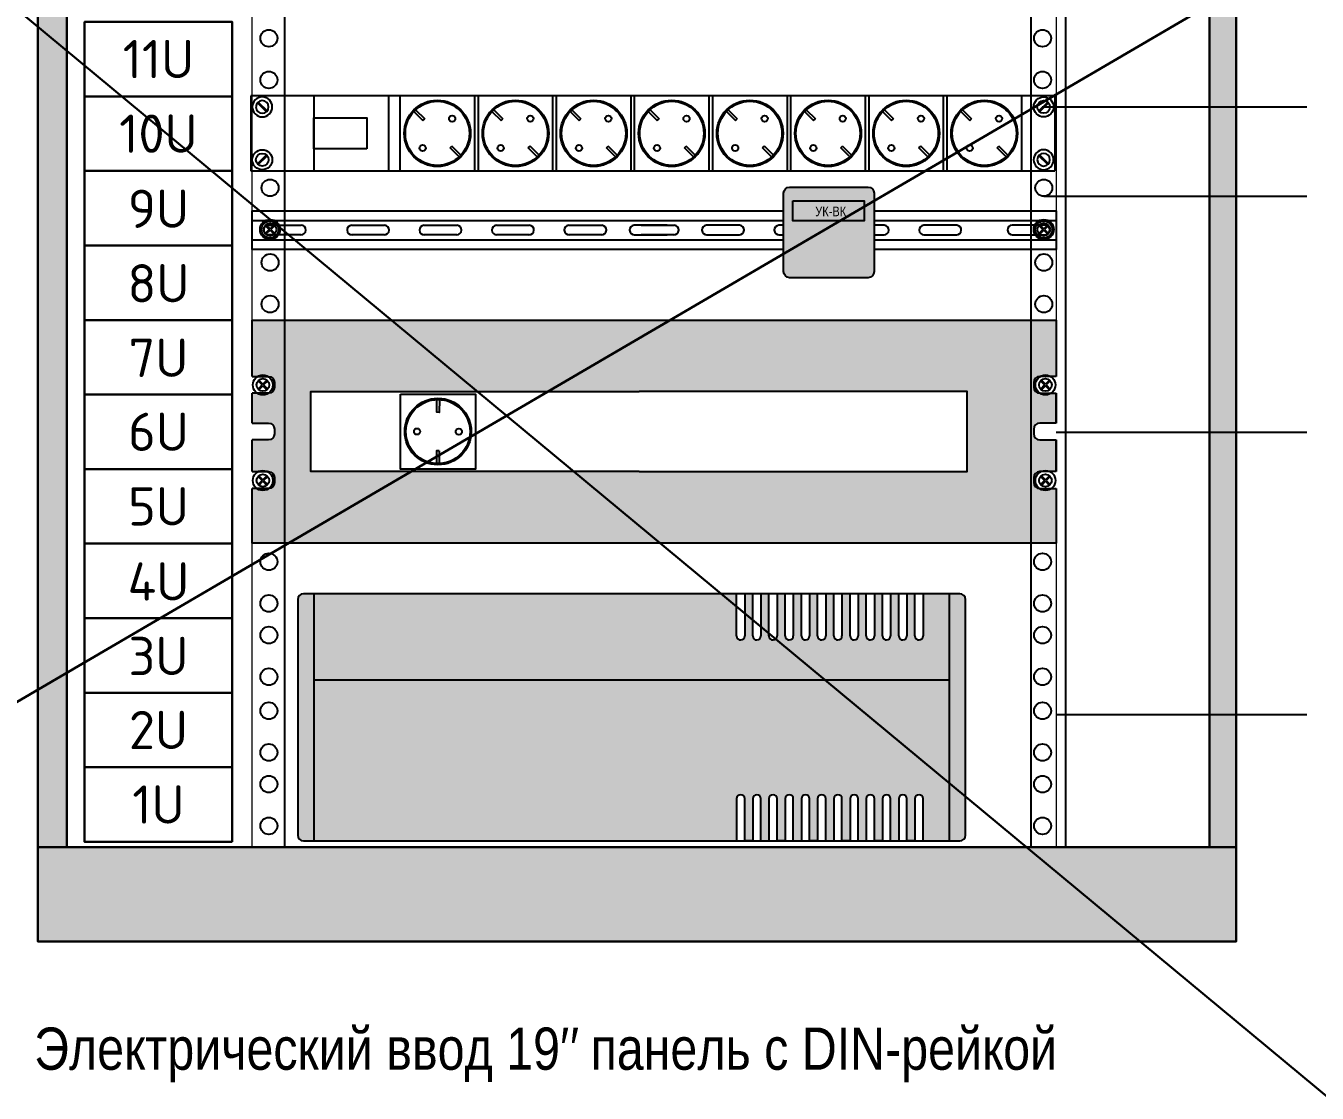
# Model space of a CAD drawing. Header units: millimetres. Extents: x -695119 to 412940, y -249585 to 622758.
# Drawn here: x -477606 to -466903, y 104259 to 113106 of the extents above; entities that cross this region are included whole.
import ezdxf

# ---------------------------------------------------------------- set-up
doc = ezdxf.new("R2010")
doc.units = ezdxf.units.MM
doc.layers.add('(АР) Текст', color=7, linetype='Continuous', lineweight=25)
doc.layers.add('_Схема', color=5, linetype='Continuous', lineweight=30)
doc.styles.add('Arial Narrow МОЙ', font='ARIALN.TTF', dxfattribs={"height": 2.5})
doc.styles.add('ICOCPEUR', font='isocpeur.ttf', dxfattribs={"height": 250})

# ---------------------------------------------------------------- blocks, each defined once
blk = doc.blocks.new('2p_Gesock')
at = {"ltscale": 0.1}
for p, q in [((-0.077, 1.923), (-0.077, 1.156)), ((0.077, 1.923), (0.077, 1.156)), ((0.077, 1.156), (-0.077, 1.156)), ((-0.077, -1.923), (-0.077, -1.156)), ((0.077, -1.156), (-0.077, -1.156)), ((0.077, -1.923), (0.077, -1.156))]:
    blk.add_line(p, q, dxfattribs=at)
for centre, radius in [((0, 0), 1.993), ((0, 0), 1.925), ((-1.253, 0), 0.187), ((1.253, 0), 0.187)]:
    blk.add_circle(centre, radius, dxfattribs=at)
blk = doc.blocks.new('SCREW')
for p, q in [((0.244, 0.29), (-0.29, -0.244)), ((0.29, 0.244), (-0.244, -0.29))]:
    blk.add_line(p, q)
for radius in [0.6, 0.379]:
    blk.add_circle((0, 0), radius)
blk = doc.blocks.new('BLANC1U')
for p, q in [((24.15, 0), (-24.15, 0)), ((-24.15, -4.5), (-24.15, 0)), ((24.15, -4.5), (24.15, 0)), ((-24.15, -4.5), (24.15, -4.5))]:
    blk.add_line(p, q)
at = {"xscale": -1}
blk.add_blockref('SCREW', (-23.468, -0.663), dxfattribs=at)
blk.add_blockref('SCREW', (23.468, -0.663))
at = {"rotation": 180}
blk.add_blockref('SCREW', (-23.468, -3.837), dxfattribs=at)
at = {"xscale": -1, "rotation": 180}
blk.add_blockref('SCREW', (23.468, -3.837), dxfattribs=at)
blk = doc.blocks.new('TLK-RS08MF1-BK')
for points in [[(721.5, 391.7), (329.8, 391.7), (329.8, 0), (721.5, 0)], [(1170.9, 391.7), (779.2, 391.7), (779.2, 0), (1170.9, 0)], [(1579.4, 391.7), (1187.7, 391.7), (1187.7, 0), (1579.4, 0)], [(1987.9, 391.7), (1596.2, 391.7), (1596.2, 0), (1987.9, 0)], [(2396.4, 391.7), (2004.7, 391.7), (2004.7, 0), (2396.4, 0)], [(2805, 391.7), (2413.3, 391.7), (2413.3, 0), (2805, 0)], [(3213.5, 391.7), (2821.8, 391.7), (2821.8, 0), (3213.5, 0)], [(3622, 391.7), (3230.3, 391.7), (3230.3, 0), (3622, 0)], [(4030.6, 391.7), (3638.9, 391.7), (3638.9, 0), (4030.6, 0)], [(605.9, 114.9), (329.8, 114.9), (329.8, 276.8), (605.9, 276.8)]]:
    blk.add_lwpolyline(points, close=True)
at = {"xscale": 87.0444934736006, "yscale": 87.0444934736006, "zscale": 87.0444934736006}
for name, p, rotation in [('2p_Gesock', (975, 195.9), 225), ('2p_Gesock', (1383.5, 195.9), 225), ('2p_Gesock', (1792.1, 195.9), 225), ('2p_Gesock', (2200.6, 195.9), 225), ('2p_Gesock', (2609.1, 195.9), 225), ('2p_Gesock', (3017.6, 195.9), 225), ('2p_Gesock', (3426.2, 195.9), 225), ('2p_Gesock', (3834.7, 195.9), 225), ('BLANC1U', (2102.1, 0), 180)]:
    blk.add_blockref(name, p, dxfattribs=dict(at, rotation=rotation))

msp = doc.modelspace()

# ---------------------------------------------------------------- hatches: boundary and pattern name
at = {"lineweight": 0, "true_color": 0xc7c8ca}
h = msp.add_hatch(color=9, dxfattribs=at)
h.dxf.hatch_style = 1
h.paths.add_polyline_path([(-477264.755, 116378.301), (-477505.133, 116378.301), (-477505.133, 106298.152), (-477264.755, 106298.152)])
h.paths.add_polyline_path([(-475211.213, 116685.661), (-477505.133, 116685.661), (-477505.133, 116378.301), (-477264.755, 116378.301), (-475211.213, 116378.301)])
h.paths.add_polyline_path([(-474471.716, 116685.661), (-475211.213, 116685.661), (-475211.213, 116378.301), (-474471.637, 116378.301)])
h.paths.add_polyline_path([(-474213.108, 116685.661), (-474471.716, 116685.661), (-474471.637, 116378.301), (-474213.108, 116378.301)])
h.paths.add_polyline_path([(-473976.331, 116685.661), (-474213.108, 116685.661), (-474213.108, 116378.301), (-473976.331, 116378.301)])
h.paths.add_polyline_path([(-467575.69, 116685.661), (-473976.331, 116685.661), (-473976.331, 116378.301), (-467575.69, 116378.301)])
h.paths.add_polyline_path([(-467575.69, 116369.537), (-467795.784, 116369.537), (-467795.784, 115865.61), (-467575.69, 115865.61)])
h.paths.add_polyline_path([(-467575.69, 115865.61), (-467795.784, 115865.61), (-467795.784, 115253.256), (-467575.69, 115253.256)])
h.paths.add_polyline_path([(-467575.69, 115253.256), (-467795.784, 115253.256), (-467795.784, 114629.941), (-467575.69, 114629.941)])
h.paths.add_polyline_path([(-467575.69, 114629.941), (-467795.784, 114629.941), (-467795.784, 114017.559), (-467575.69, 114017.559)])
h.paths.add_polyline_path([(-467575.69, 114017.559), (-467795.784, 114017.559), (-467795.784, 113391.164), (-467575.69, 113391.164)])
h.paths.add_polyline_path([(-467575.69, 113391.164), (-467795.784, 113391.164), (-467795.784, 112214.397), (-467575.69, 112214.397)])
h.paths.add_polyline_path([(-467575.69, 112214.397), (-467795.784, 112214.397), (-467795.784, 109738.489), (-467575.69, 109738.489)])
h.paths.add_polyline_path([(-467575.69, 109738.489), (-467795.784, 109738.489), (-467795.784, 107398.778), (-467575.69, 107398.778)])
h.paths.add_polyline_path([(-467575.69, 107398.778), (-467795.784, 107398.778), (-467795.784, 106298.152), (-467575.69, 106298.152)])
h.paths.add_polyline_path([(-468445.133, 106298.152), (-477505.133, 106298.152), (-477505.133, 105515.975), (-468445.133, 105515.975)])
h.paths.add_polyline_path([(-467575.69, 106298.152), (-468445.133, 106298.152), (-468445.133, 105515.975), (-467575.69, 105515.975)])
at = {"lineweight": 0, "true_color": 0xffffff}
h = msp.add_hatch(color=7, dxfattribs=at)
h.dxf.hatch_style = 1
h.paths.add_polyline_path([(-471325.337, 111718.176), (-471325.337, 111068.176, 0.414213562), (-471275.337, 111018.176), (-470625.337, 111018.176, 0.414213562), (-470575.337, 111068.176), (-470575.337, 111718.176, 0.414213562), (-470625.337, 111768.176), (-471275.337, 111768.176, 0.414213562)])
h.paths.add_polyline_path([(-471083.505, 111483.921), (-470787.079, 111483.921), (-470787.079, 111650.47), (-471083.505, 111650.47)], flags=24)
at = {"lineweight": 0, "true_color": 0xc7c8ca}
h = msp.add_hatch(color=9, dxfattribs=at)
h.dxf.hatch_style = 1
h.paths.add_polyline_path([(-471275.337, 111768.176, 0.414213562), (-471325.337, 111718.176), (-471325.337, 111068.176, 0.414213562), (-471275.337, 111018.176), (-470625.337, 111018.176, 0.414213562), (-470575.337, 111068.176), (-470575.337, 111718.176, 0.414213562), (-470625.337, 111768.176)])
h.paths.add_polyline_path([(-470658.868, 111656.349), (-470658.868, 111490.556), (-471248.476, 111490.556), (-471248.476, 111656.349)], flags=16)
h.paths.add_polyline_path([(-471083.505, 111483.921), (-470787.079, 111483.921), (-470787.079, 111650.47), (-471083.505, 111650.47)], flags=24)
h = msp.add_hatch(color=9, dxfattribs=at)
h.paths.add_polyline_path([(-475730.508, 110200.167), (-475683.683, 110200.167, -0.275552015), (-475598.88, 110200.167), (-475595.133, 110200.167, -0.414213562), (-475545.133, 110150.167), (-475545.133, 110110.167, -0.414213562), (-475595.133, 110060.167), (-475595.4, 110060.167, -0.302476997), (-475687.162, 110060.167), (-475730.508, 110060.167), (-475730.508, 109812.964), (-475595.133, 109812.964, -0.414213562), (-475545.133, 109762.964), (-475545.133, 109722.964, -0.414213562), (-475595.133, 109672.964), (-475730.508, 109672.964), (-475730.508, 109410.646), (-475679.025, 109410.646, -0.241245352), (-475603.537, 109410.646), (-475595.133, 109410.646, -0.414213562), (-475545.133, 109360.646), (-475545.133, 109320.646, -0.393516616), (-475591.577, 109270.773, -0.332920753), (-475690.816, 109270.646), (-475730.508, 109270.646), (-475730.508, 108818.152), (-475462.049, 108818.152), (-475462.049, 110667.164), (-475730.508, 110667.164)])
h.paths.add_polyline_path([(-469066.307, 110060.167), (-469109.653, 110060.167, -0.302476997), (-469201.414, 110060.167), (-469201.681, 110060.167, -0.414213562), (-469251.681, 110110.167), (-469251.681, 110150.167, -0.414213562), (-469201.681, 110200.167), (-469197.935, 110200.167, -0.275552015), (-469113.132, 110200.167), (-469066.307, 110200.167), (-469066.307, 110667.164), (-469275.133, 110667.164), (-469275.133, 108818.152), (-469066.307, 108818.152), (-469066.307, 109270.646), (-469105.999, 109270.646, -0.332920753), (-469205.237, 109270.773, -0.393516616), (-469251.681, 109320.646), (-469251.681, 109360.646, -0.414213562), (-469201.681, 109410.646), (-469193.278, 109410.646, -0.241245352), (-469117.789, 109410.646), (-469066.307, 109410.646), (-469066.307, 109672.964), (-469201.681, 109672.964, -0.414213562), (-469251.681, 109722.964), (-469251.681, 109762.964, -0.414213562), (-469201.681, 109812.964), (-469066.307, 109812.964)])
h = msp.add_hatch(color=9, dxfattribs=at)
h.paths.add_polyline_path([(-475218.113, 108398.473), (-475218.113, 107683.721), (-469952.153, 107683.721), (-469952.153, 108398.473), (-470169.784, 108398.473), (-470169.784, 108049.518, -1.000957959), (-470236.983, 108048.521), (-470236.983, 108398.473), (-470304.183, 108398.473), (-470304.183, 108049.454, -0.99999994), (-470371.383, 108048.521), (-470371.383, 108398.473), (-470438.584, 108398.473), (-470438.584, 108049.518, -1.000957959), (-470505.783, 108048.521), (-470505.783, 108398.473), (-470572.983, 108398.473), (-470572.983, 108049.454, -0.999999938), (-470640.183, 108048.521), (-470640.183, 108398.473), (-470707.384, 108398.473), (-470707.384, 108049.518, -1.000957959), (-470774.583, 108048.521), (-470774.583, 108398.473), (-470841.783, 108398.473), (-470841.783, 108049.454, -0.99999994), (-470908.983, 108048.521), (-470908.983, 108398.473), (-470976.184, 108398.473), (-470976.184, 108049.518, -1.000957959), (-471043.383, 108048.521), (-471043.383, 108398.473), (-471110.583, 108398.473), (-471110.583, 108049.454, -0.99999994), (-471177.783, 108048.521), (-471177.783, 108398.473), (-471244.984, 108398.473), (-471244.984, 108049.518, -1.000957959), (-471312.183, 108048.521), (-471312.183, 108398.473), (-471379.383, 108398.473), (-471379.383, 108049.454, -0.999999938), (-471446.583, 108048.521), (-471446.583, 108398.473), (-471513.784, 108398.473), (-471513.784, 108049.518, -1.000957959), (-471580.983, 108048.521), (-471580.983, 108398.473), (-471648.183, 108398.473), (-471648.183, 108049.454, -0.99999994), (-471715.383, 108048.521), (-471715.383, 108398.473)])
h.paths.add_polyline_path([(-475218.113, 107683.721), (-475218.113, 106349.321), (-471715.383, 106349.321), (-471715.383, 106698.341, -1), (-471648.183, 106699.273), (-471648.183, 106349.321), (-471580.983, 106349.321), (-471580.983, 106698.341, -0.999042958), (-471513.784, 106699.338), (-471513.784, 106349.321), (-471446.583, 106349.321), (-471446.583, 106698.341, -1), (-471379.383, 106699.273), (-471379.383, 106349.321), (-471312.183, 106349.321), (-471312.183, 106698.341, -0.999042958), (-471244.984, 106699.338), (-471244.984, 106349.321), (-471177.783, 106349.321), (-471177.783, 106698.341, -1), (-471110.583, 106699.273), (-471110.583, 106349.321), (-471043.383, 106349.321), (-471043.383, 106698.341, -0.999042958), (-470976.184, 106699.338), (-470976.184, 106349.321), (-470908.983, 106349.321), (-470908.983, 106698.341, -1), (-470841.783, 106699.273), (-470841.783, 106349.321), (-470774.583, 106349.321), (-470774.583, 106698.341, -0.999042958), (-470707.384, 106699.338), (-470707.384, 106349.321), (-470640.183, 106349.321), (-470640.183, 106698.341, -1.000000014), (-470572.983, 106699.273), (-470572.983, 106349.321), (-470505.783, 106349.321), (-470505.783, 106698.341, -0.999042958), (-470438.584, 106699.338), (-470438.584, 106349.321), (-470371.383, 106349.321), (-470371.383, 106698.341, -1), (-470304.183, 106699.273), (-470304.183, 106349.321), (-470236.983, 106349.321), (-470236.983, 106698.341, -0.999042958), (-470169.784, 106699.338), (-470169.784, 106349.321), (-469952.153, 106349.321), (-469952.153, 107683.721)])
h.paths.add_polyline_path([(-475352.513, 106397.321, 0.414213562), (-475304.513, 106349.321), (-475218.113, 106349.321), (-475218.113, 108398.473), (-475304.513, 108398.473, 0.414213562), (-475352.513, 108350.473)])
h.paths.add_polyline_path([(-469952.153, 106349.321), (-469865.753, 106349.321, 0.414213562), (-469817.753, 106397.321), (-469817.753, 108350.473, 0.414213562), (-469865.753, 108398.473), (-469952.153, 108398.473)])
h.paths.add_polyline_path([(-472523.75, 109411.078), (-474189.937, 109411.078), (-474189.937, 108818.152), (-469275.133, 108818.152), (-469275.133, 110667.164), (-475462.049, 110667.164), (-475462.049, 108818.152), (-474189.937, 108818.152), (-474189.937, 109411.078), (-475243.41, 109411.078), (-475243.41, 110075.109), (-472523.75, 110075.109), (-469804.09, 110075.109), (-469804.09, 109411.078)])
h = msp.add_hatch(color=9, dxfattribs=at)
h.dxf.hatch_style = 1
h.paths.add_polyline_path([(-486144.654, 101494.645), (-485920.032, 101494.645), (-485920.032, 106322.772), (-479555.54, 106322.772), (-479555.54, 100860.125), (-479335.354, 100860.125), (-479335.354, 106638.895), (-486144.654, 106638.895)])
h.paths.add_polyline_path([(-485920.032, 101494.645), (-486144.654, 101494.645), (-486144.654, 101201.008), (-485920.032, 101201.008)], flags=17)
h.paths.add_polyline_path([(-485920.032, 101201.008), (-486144.654, 101201.008), (-486144.654, 100860.125), (-485920.032, 100860.125)], flags=17)
h.paths.add_polyline_path([(-479335.354, 100544.764), (-479335.354, 100860.125), (-486144.654, 100860.125), (-486144.654, 100544.764)])
h.paths.add_polyline_path([(-469579.721, 106658.737), (-467351.038, 106658.737), (-467351.038, 107179.201), (-469579.721, 107179.201)], flags=9)
h.paths.add_polyline_path([(-486222.849, 106648.396), (-484185.161, 106648.396), (-484185.161, 107168.86), (-486222.849, 107168.86)], flags=9)
h.paths.add_polyline_path([(-468810.949, 90568.459), (-467368.76, 90568.459), (-467368.76, 91088.922), (-468810.949, 91088.922)], flags=9)
h.paths.add_polyline_path([(-468810.949, 90951.634), (-467368.76, 90951.634), (-467368.76, 91472.098), (-468810.949, 91472.098)], flags=9)
h.paths.add_polyline_path([(-476701.534, 98088.736), (-476035.821, 98088.736), (-476035.821, 98849.55), (-476701.534, 98849.55)], flags=9)
h.paths.add_polyline_path([(-476685.683, 97470.888), (-476051.672, 97470.888), (-476051.672, 98231.702), (-476685.683, 98231.702)], flags=9)
h.paths.add_polyline_path([(-476685.683, 96857.675), (-476051.672, 96857.675), (-476051.672, 97618.489), (-476685.683, 97618.489)], flags=9)
h.paths.add_polyline_path([(-476653.983, 96239.827), (-476083.372, 96239.827), (-476083.372, 97000.641), (-476653.983, 97000.641)], flags=9)
h.paths.add_polyline_path([(-476764.935, 105507.554), (-475972.42, 105507.554), (-475972.42, 106268.368), (-476764.935, 106268.368)], flags=9)
h.paths.add_polyline_path([(-476764.935, 104889.705), (-475972.42, 104889.705), (-475972.42, 105650.519), (-476764.935, 105650.519)], flags=9)
h.paths.add_polyline_path([(-476780.785, 104271.857), (-475956.57, 104271.857), (-475956.57, 105032.671), (-476780.785, 105032.671)], flags=9)
h.paths.add_polyline_path([(-476764.935, 103654.008), (-475972.42, 103654.008), (-475972.42, 104414.823), (-476764.935, 104414.823)], flags=9)
h.paths.add_polyline_path([(-476764.935, 103036.16), (-475972.42, 103036.16), (-475972.42, 103796.974), (-476764.935, 103796.974)], flags=9)
h.paths.add_polyline_path([(-476733.234, 102418.312), (-476004.121, 102418.312), (-476004.121, 103179.126), (-476733.234, 103179.126)], flags=9)
h.paths.add_polyline_path([(-476764.935, 101800.463), (-475972.42, 101800.463), (-475972.42, 102561.277), (-476764.935, 102561.277)], flags=9)
h.paths.add_polyline_path([(-476685.683, 101177.979), (-476051.672, 101177.979), (-476051.672, 101938.793), (-476685.683, 101938.793)], flags=9)
h.paths.add_polyline_path([(-476685.683, 100560.13), (-476051.672, 100560.13), (-476051.672, 101320.944), (-476685.683, 101320.944)], flags=9)
h.paths.add_polyline_path([(-476685.683, 99942.282), (-476051.672, 99942.282), (-476051.672, 100703.096), (-476685.683, 100703.096)], flags=9)
h.paths.add_polyline_path([(-476685.683, 99329.069), (-476051.672, 99329.069), (-476051.672, 100089.883), (-476685.683, 100089.883)], flags=9)
h.paths.add_polyline_path([(-476685.683, 98711.221), (-476051.672, 98711.221), (-476051.672, 99472.035), (-476685.683, 99472.035)], flags=9)
h.paths.add_polyline_path([(-477015.677, 92276.201), (-474195.759, 92276.201), (-474195.759, 93213.332), (-477015.677, 93213.332)], flags=9)
h.paths.add_polyline_path([(-471526.647, 92357.137), (-468660.686, 92357.137), (-468660.686, 92877.601), (-471526.647, 92877.601)], flags=9)
h.paths.add_polyline_path([(-471644.044, 93607.036), (-470383.642, 93607.036), (-470383.642, 94127.5), (-471644.044, 94127.5)], flags=9)
h.paths.add_polyline_path([(-472761.447, 91993.67), (-471099.441, 91993.67), (-471099.441, 92932.335), (-472761.447, 92932.335)], flags=9)
h.paths.add_polyline_path([(-476558.344, 90711.974), (-473820.793, 90711.974), (-473820.793, 91649.105), (-476558.344, 91649.105)], flags=9)
h.paths.add_polyline_path([(-474809.002, 91840.818), (-473690.252, 91840.818), (-473690.252, 92272.068), (-474809.002, 92272.068)], flags=9)
h.paths.add_polyline_path([(-477032.746, 91840.818), (-475963.996, 91840.818), (-475963.996, 92272.068), (-477032.746, 92272.068)], flags=9)
h.paths.add_polyline_path([(-470620.257, 90983.33), (-469826.43, 90983.33), (-469826.43, 91503.794), (-470620.257, 91503.794)], flags=9)
h.paths.add_polyline_path([(-477321.97, 94115.005), (-473307.305, 94115.005), (-473307.305, 94635.469), (-477321.97, 94635.469)], flags=9)

# ---------------------------------------------------------------- linework, layer by layer
at = {"layer": '(АР) Текст', "color": 7, "lineweight": 15}
for p, q in [((-477505.133, 116685.661), (-477505.133, 106298.152)), ((-467575.69, 106298.152), (-467575.69, 116685.661)), ((-477264.755, 116369.537), (-477264.755, 106298.152)), ((-475730.508, 110200.167), (-475730.508, 116369.537)), ((-469066.307, 116369.537), (-469066.307, 110200.167)), ((-467795.784, 106298.152), (-467795.784, 116369.537)), ((-475730.508, 106298.152), (-475730.508, 109270.646)), ((-469066.307, 109270.646), (-469066.307, 106298.152))]:
    msp.add_line(p, q, dxfattribs=at)
at = {"layer": '(АР) Текст', "color": 7}
for p, q in [((-469182.749, 112433.421), (-466988.071, 112433.421)), ((-469169.608, 111692.481), (-466988.071, 111692.481)), ((-475730.508, 109812.964), (-475730.508, 110060.167)), ((-469066.307, 110060.167), (-469066.307, 109812.964)), ((-469066.307, 109812.964), (-469066.307, 110060.167)), ((-469066.307, 109738.489), (-466988.071, 109738.489)), ((-475730.508, 109410.646), (-475730.508, 109672.964)), ((-469066.307, 109672.964), (-469066.307, 109410.646)), ((-469066.307, 109410.646), (-469066.307, 109672.964)), ((-469066.307, 107398.778), (-466988.071, 107398.778))]:
    msp.add_line(p, q, dxfattribs=at)
for points in [[(-469275.133, 116369.537), (-469275.133, 106298.152)], [(-468986.497, 106298.152), (-468986.497, 116369.537)], [(-475462.049, 116231.239), (-475462.049, 106298.152)], [(-471325.337, 111250.773), (-475730.508, 111250.773), (-475730.508, 111573.452), (-471325.337, 111573.452)], [(-470575.337, 111573.452), (-469066.307, 111573.452), (-469066.307, 111250.773), (-470575.337, 111250.773)], [(-475730.508, 111491.529), (-471325.337, 111491.529)], [(-475588.194, 111417.451), (-475621.843, 111451.1)], [(-475588.194, 111417.451), (-475621.843, 111383.803)], [(-475615.49, 111457.452), (-475581.842, 111423.804)], [(-475596.326, 111454.255), (-475322.594, 111454.255)], [(-475548.194, 111457.452), (-475581.842, 111423.804)], [(-475541.841, 111451.1), (-475575.489, 111417.451)], [(-475575.489, 111417.451), (-475541.841, 111383.803)], [(-474906.05, 111453.014), (-474632.319, 111453.014)], [(-474306.05, 111453.014), (-474032.319, 111453.014)], [(-473706.05, 111453.014), (-473432.319, 111453.014)], [(-473106.05, 111453.014), (-472832.319, 111453.014)], [(-472290.764, 111453.014), (-472564.496, 111453.014)], [(-472506.05, 111453.014), (-472232.319, 111453.014)], [(-471690.764, 111453.014), (-471964.496, 111453.014)], [(-471325.337, 111453.014), (-471364.496, 111453.014)], [(-470575.337, 111491.529), (-469066.307, 111491.529)], [(-470490.764, 111453.014), (-470575.337, 111453.014)], [(-469890.764, 111453.014), (-470164.496, 111453.014)], [(-469157.922, 111454.255), (-469431.654, 111454.255)], [(-469175.961, 111417.451), (-469209.609, 111451.1)], [(-469175.961, 111417.451), (-469209.609, 111383.803)], [(-469203.256, 111457.452), (-469169.608, 111423.804)], [(-469135.96, 111457.452), (-469169.608, 111423.804)], [(-469129.607, 111451.1), (-469163.256, 111417.451)], [(-469163.256, 111417.451), (-469129.607, 111383.803)], [(-475730.508, 111332.696), (-471325.337, 111332.696)], [(-475581.842, 111411.099), (-475615.49, 111377.45)], [(-475322.594, 111374.26), (-475596.326, 111374.26)], [(-475548.194, 111377.45), (-475581.842, 111411.099)], [(-474632.319, 111373.019), (-474906.05, 111373.019)], [(-474032.319, 111373.019), (-474306.05, 111373.019)], [(-473432.319, 111373.019), (-473706.05, 111373.019)], [(-472832.319, 111373.019), (-473106.05, 111373.019)], [(-472564.496, 111373.019), (-472290.764, 111373.019)], [(-472232.319, 111373.019), (-472506.05, 111373.019)], [(-471964.496, 111373.019), (-471690.764, 111373.019)], [(-471364.496, 111373.019), (-471325.337, 111373.019)], [(-470575.337, 111373.019), (-470490.764, 111373.019)], [(-470575.337, 111332.696), (-469066.307, 111332.696)], [(-470164.496, 111373.019), (-469890.764, 111373.019)], [(-469431.654, 111374.26), (-469157.922, 111374.26)], [(-469169.608, 111411.099), (-469203.256, 111377.45)], [(-469135.96, 111377.45), (-469169.608, 111411.099)], [(-475730.508, 110200.167), (-475730.508, 110667.164), (-469066.307, 110667.164), (-469066.307, 110200.167)], [(-475681.282, 110162.718), (-475647.634, 110129.07)], [(-475647.634, 110129.07), (-475681.282, 110095.421)], [(-475674.93, 110169.071), (-475641.281, 110135.422)], [(-475607.633, 110169.071), (-475641.281, 110135.422)], [(-475634.929, 110129.07), (-475601.28, 110162.718)], [(-475634.929, 110129.07), (-475601.28, 110095.421)], [(-469161.886, 110129.07), (-469195.534, 110162.718)], [(-469161.886, 110129.07), (-469195.534, 110095.421)], [(-469189.182, 110169.071), (-469155.534, 110135.422)], [(-469121.885, 110169.071), (-469155.534, 110135.422)], [(-469115.533, 110162.718), (-469149.181, 110129.07)], [(-469149.181, 110129.07), (-469115.533, 110095.421)], [(-475730.508, 109812.964), (-475730.508, 110060.167)], [(-475674.93, 110089.069), (-475641.281, 110122.717)], [(-475641.281, 110122.717), (-475607.633, 110089.069)], [(-472523.75, 109411.078), (-475243.41, 109411.078), (-475243.41, 110075.109), (-472523.75, 110075.109)], [(-472523.75, 109411.078), (-469804.09, 109411.078), (-469804.09, 110075.109), (-472523.75, 110075.109)], [(-469155.534, 110122.717), (-469189.182, 110089.069)], [(-469121.885, 110089.069), (-469155.534, 110122.717)], [(-469066.307, 110060.167), (-469066.307, 109812.964)], [(-469066.307, 109812.964), (-469066.307, 110060.167)], [(-474178.633, 110007.955), (-474178.923, 109902.077), (-474200.076, 109902.135), (-474199.786, 110008.013)], [(-475730.508, 109410.646), (-475730.508, 109672.964)], [(-469066.307, 109672.964), (-469066.307, 109410.646)], [(-469066.307, 109410.646), (-469066.307, 109672.964)], [(-474179.797, 109583.181), (-474200.95, 109583.239), (-474201.24, 109477.361)], [(-474179.797, 109583.181), (-474180.087, 109477.304)], [(-475681.282, 109370.62), (-475647.634, 109336.971)], [(-475647.634, 109336.971), (-475681.282, 109303.323)], [(-475674.93, 109376.972), (-475641.281, 109343.324)], [(-475674.93, 109296.97), (-475641.281, 109330.619)], [(-475607.633, 109376.972), (-475641.281, 109343.324)], [(-475641.281, 109330.619), (-475607.633, 109296.97)], [(-475634.929, 109336.971), (-475601.28, 109370.62)], [(-475634.929, 109336.971), (-475601.28, 109303.323)], [(-469161.886, 109336.971), (-469195.534, 109370.62)], [(-469161.886, 109336.971), (-469195.534, 109303.323)], [(-469189.182, 109376.972), (-469155.534, 109343.324)], [(-469155.534, 109330.619), (-469189.182, 109296.97)], [(-469121.885, 109376.972), (-469155.534, 109343.324)], [(-469121.885, 109296.97), (-469155.534, 109330.619)], [(-469115.533, 109370.62), (-469149.181, 109336.971)], [(-469149.181, 109336.971), (-469115.533, 109303.323)], [(-469066.307, 109270.646), (-469066.307, 108818.152), (-475730.508, 108818.152), (-475730.508, 109270.646)], [(-475218.113, 108398.473), (-475218.113, 106349.321)], [(-471715.383, 108048.521), (-471715.383, 108398.473)], [(-471580.983, 108048.437), (-471580.983, 108398.473), (-471648.183, 108398.473), (-471648.183, 108048.521)], [(-471513.784, 108398.493), (-471513.784, 108048.457)], [(-471446.583, 108048.521), (-471446.583, 108398.473)], [(-471312.183, 108048.437), (-471312.183, 108398.473), (-471379.383, 108398.473), (-471379.383, 108048.521)], [(-471244.984, 108398.493), (-471244.984, 108048.457)], [(-471177.783, 108048.521), (-471177.783, 108398.473)], [(-471043.383, 108048.437), (-471043.383, 108398.473), (-471110.583, 108398.473), (-471110.583, 108048.521)], [(-470976.184, 108398.493), (-470976.184, 108048.457)], [(-470908.983, 108048.521), (-470908.983, 108398.473)], [(-470774.583, 108048.437), (-470774.583, 108398.473), (-470841.783, 108398.473), (-470841.783, 108048.521)], [(-470707.384, 108398.493), (-470707.384, 108048.457)], [(-470640.183, 108048.521), (-470640.183, 108398.473)], [(-470505.783, 108048.437), (-470505.783, 108398.473), (-470572.983, 108398.473), (-470572.983, 108048.521)], [(-470438.584, 108398.493), (-470438.584, 108048.457)], [(-470371.383, 108048.521), (-470371.383, 108398.473)], [(-470236.983, 108048.437), (-470236.983, 108398.473), (-470304.183, 108398.473), (-470304.183, 108048.521)], [(-470169.784, 108398.493), (-470169.784, 108048.457)], [(-469952.153, 108398.473), (-469952.153, 106349.321)], [(-475218.113, 107683.721), (-469952.153, 107683.721)], [(-471715.383, 106699.273), (-471715.383, 106349.321)], [(-471580.983, 106699.358), (-471580.983, 106349.321), (-471648.183, 106349.321), (-471648.183, 106699.273)], [(-471513.784, 106349.301), (-471513.784, 106699.338)], [(-471446.583, 106699.273), (-471446.583, 106349.321)], [(-471312.183, 106699.358), (-471312.183, 106349.321), (-471379.383, 106349.321), (-471379.383, 106699.273)], [(-471244.984, 106349.301), (-471244.984, 106699.338)], [(-471177.783, 106699.273), (-471177.783, 106349.321)], [(-471043.383, 106699.358), (-471043.383, 106349.321), (-471110.583, 106349.321), (-471110.583, 106699.273)], [(-470976.184, 106349.301), (-470976.184, 106699.338)], [(-470908.983, 106699.273), (-470908.983, 106349.321)], [(-470774.583, 106699.358), (-470774.583, 106349.321), (-470841.783, 106349.321), (-470841.783, 106699.273)], [(-470707.384, 106349.301), (-470707.384, 106699.338)], [(-470640.183, 106699.273), (-470640.183, 106349.321)], [(-470505.783, 106699.358), (-470505.783, 106349.321), (-470572.983, 106349.321), (-470572.983, 106699.273)], [(-470438.584, 106349.301), (-470438.584, 106699.338)], [(-470371.383, 106699.273), (-470371.383, 106349.321)], [(-470236.983, 106699.358), (-470236.983, 106349.321), (-470304.183, 106349.321), (-470304.183, 106699.273)], [(-470169.784, 106349.301), (-470169.784, 106699.338)]]:
    msp.add_lwpolyline(points, dxfattribs=at)
at = {"layer": '(АР) Текст', "color": 7, "lineweight": 30}
for points in [[(-475894.987, 112520.709), (-477118.955, 112520.709), (-477118.955, 113138.558), (-475894.987, 113138.558)], [(-475894.987, 111902.861), (-477118.955, 111902.861), (-477118.955, 112520.709), (-475894.987, 112520.709)], [(-475894.987, 111285.012), (-477118.955, 111285.012), (-477118.955, 111902.861), (-475894.987, 111902.861)], [(-475894.987, 110667.164), (-477118.955, 110667.164), (-477118.955, 111285.012), (-475894.987, 111285.012)], [(-475894.987, 110049.316), (-477118.955, 110049.316), (-477118.955, 110667.164), (-475894.987, 110667.164)], [(-475894.987, 109431.467), (-477118.955, 109431.467), (-477118.955, 110049.316), (-475894.987, 110049.316)], [(-475894.987, 108813.619), (-477118.955, 108813.619), (-477118.955, 109431.467), (-475894.987, 109431.467)], [(-475894.987, 108195.77), (-477118.955, 108195.77), (-477118.955, 108813.619), (-475894.987, 108813.619)], [(-475894.987, 107577.922), (-477118.955, 107577.922), (-477118.955, 108195.77), (-475894.987, 108195.77)], [(-475894.987, 106960.073), (-477118.955, 106960.073), (-477118.955, 107577.922), (-475894.987, 107577.922)], [(-475894.987, 106342.225), (-477118.955, 106342.225), (-477118.955, 106960.073), (-475894.987, 106960.073)]]:
    msp.add_lwpolyline(points, close=True, dxfattribs=at)
at = {"layer": '(АР) Текст', "color": 7}
for points in [[(-471275.337, 111768.176), (-470625.337, 111768.176, -0.414213562), (-470575.337, 111718.176), (-470575.337, 111068.176, -0.414213562), (-470625.337, 111018.176), (-471275.337, 111018.176, -0.414213562), (-471325.337, 111068.176), (-471325.337, 111718.176, -0.414213562)], [(-475304.513, 106349.321), (-469865.753, 106349.321, 0.414213562), (-469817.753, 106397.321), (-469817.753, 108350.473, 0.414213562), (-469865.753, 108398.473), (-475304.513, 108398.473, 0.414213562), (-475352.513, 108350.473), (-475352.513, 106397.321, 0.414213562)]]:
    msp.add_lwpolyline(points, format="xyb", close=True, dxfattribs=at)
for points in [[(-471248.476, 111656.349), (-470658.868, 111656.349), (-470658.868, 111490.556), (-471248.476, 111490.556)], [(-474500.365, 110053.086), (-473879.509, 110053.086), (-473879.509, 109432.23), (-474500.365, 109432.23)], [(-477505.133, 106298.152), (-467575.69, 106298.152), (-467575.69, 105515.975), (-477505.133, 105515.975)]]:
    msp.add_lwpolyline(points, close=True, dxfattribs=at)
for points in [[(-475730.508, 110200.167), (-475595.133, 110200.167, -0.414213562), (-475545.133, 110150.167), (-475545.133, 110110.167, -0.414213562), (-475595.133, 110060.167), (-475730.508, 110060.167)], [(-469066.307, 110200.167), (-469201.681, 110200.167, 0.414213562), (-469251.681, 110150.167), (-469251.681, 110110.167, 0.414213562), (-469201.681, 110060.167), (-469066.307, 110060.167)], [(-475730.508, 109812.964), (-475595.133, 109812.964, -0.414213562), (-475545.133, 109762.964), (-475545.133, 109722.964, -0.414213562), (-475595.133, 109672.964), (-475730.508, 109672.964)], [(-469066.307, 109812.964), (-469201.681, 109812.964, 0.414213562), (-469251.681, 109762.964), (-469251.681, 109722.964, 0.414213562), (-469201.681, 109672.964), (-469066.307, 109672.964)], [(-475730.508, 109410.646), (-475595.133, 109410.646, -0.414213562), (-475545.133, 109360.646), (-475545.133, 109320.646, -0.414213562), (-475595.133, 109270.646), (-475730.508, 109270.646)], [(-469066.307, 109410.646), (-469201.681, 109410.646, 0.414213562), (-469251.681, 109360.646), (-469251.681, 109320.646, 0.414213562), (-469201.681, 109270.646), (-469066.307, 109270.646)]]:
    msp.add_lwpolyline(points, format="xyb", dxfattribs=at)
for centre, radius in [((-475591.561, 113002.335), 70.372), ((-469179.327, 113002.335), 70.372), ((-475591.561, 112656.933), 70.372), ((-469179.327, 112656.933), 70.372), ((-475581.842, 111762.853), 70.372), ((-469169.608, 111762.853), 70.372), ((-475581.842, 111417.451), 82.781), ((-475581.842, 111417.451), 70.372), ((-475581.842, 111417.451), 52.271), ((-469169.608, 111417.451), 82.781), ((-469169.608, 111417.451), 70.372), ((-469169.608, 111417.451), 52.271), ((-475581.842, 111144.674), 70.372), ((-469169.608, 111144.674), 70.372), ((-475581.842, 110799.272), 70.372), ((-469169.608, 110799.272), 70.372), ((-475641.281, 110129.07), 82.781), ((-475641.281, 110129.07), 52.271), ((-469155.534, 110129.07), 82.781), ((-469155.534, 110129.07), 52.271), ((-474189.937, 109742.658), 275.673), ((-474189.937, 109742.658), 274.974), ((-474189.937, 109742.658), 265.537), ((-474362.768, 109743.132), 25.832), ((-474017.105, 109742.184), 25.832), ((-475641.281, 109336.971), 82.781), ((-475641.281, 109336.971), 52.271), ((-469155.534, 109336.971), 82.781), ((-469155.534, 109336.971), 52.271), ((-475591.561, 108664.03), 70.372), ((-469179.327, 108664.03), 70.372), ((-475591.561, 108318.628), 70.372), ((-469179.327, 108318.628), 70.372), ((-475591.561, 108055.672), 70.372), ((-469179.327, 108055.672), 70.372), ((-475591.561, 107710.27), 70.372), ((-469179.327, 107710.27), 70.372), ((-475591.561, 107428.304), 70.372), ((-469179.327, 107428.304), 70.372), ((-475591.561, 107082.902), 70.372), ((-469179.327, 107082.902), 70.372), ((-475591.561, 106820.135), 70.372), ((-469179.327, 106820.135), 70.372), ((-475591.561, 106474.734), 70.372), ((-469179.327, 106474.734), 70.372)]:
    msp.add_circle(centre, radius, dxfattribs=at)
for centre, radius, start, end in [((-475594.186, 111414.258), 40.055, 93.0621386, 273.0621386), ((-475324.734, 111414.258), 40.055, 266.9378614, 86.9378614), ((-474903.911, 111413.017), 40.055, 93.0621386, 273.0621386), ((-474634.458, 111413.017), 40.055, 266.9378614, 86.9378614), ((-474303.911, 111413.017), 40.055, 93.0621386, 273.0621386), ((-474034.458, 111413.017), 40.055, 266.9378614, 86.9378614), ((-473703.911, 111413.017), 40.055, 93.0621386, 273.0621386), ((-473434.458, 111413.017), 40.055, 266.9378614, 86.9378614), ((-473103.911, 111413.017), 40.055, 93.0621386, 273.0621386), ((-472834.458, 111413.017), 40.055, 266.9378614, 86.9378614), ((-472562.356, 111413.017), 40.055, 93.0621386, 273.0621386), ((-472234.458, 111413.017), 40.055, 266.9378614, 86.9378614), ((-471962.356, 111413.017), 40.055, 93.0621386, 273.0621386), ((-471692.904, 111413.017), 40.055, 266.9378614, 86.9378614), ((-471362.356, 111413.017), 40.055, 93.0621386, 273.0621386), ((-470492.904, 111413.017), 40.055, 266.9378614, 86.9378614), ((-470162.356, 111413.017), 40.055, 93.0621386, 273.0621386), ((-469892.904, 111413.017), 40.055, 266.9378614, 86.9378614), ((-469429.514, 111414.258), 40.055, 93.0621386, 273.0621386), ((-469160.062, 111414.258), 40.055, 266.9378614, 86.9378614), ((-471681.783, 108048.987), 33.603, 180.7950252, 0.7950252), ((-471547.383, 108048.987), 33.603, 180.7950252, 0.7950252), ((-471412.983, 108048.987), 33.603, 180.7950252, 0.7950252), ((-471278.583, 108048.987), 33.603, 180.7950252, 0.7950252), ((-471144.183, 108048.987), 33.603, 180.7950252, 0.7950252), ((-471009.783, 108048.987), 33.603, 180.7950252, 0.7950252), ((-470875.383, 108048.987), 33.603, 180.7950252, 0.7950252), ((-470740.983, 108048.987), 33.603, 180.7950252, 0.7950252), ((-470606.583, 108048.987), 33.603, 180.7950252, 0.7950252), ((-470472.183, 108048.987), 33.603, 180.7950252, 0.7950252), ((-470337.783, 108048.987), 33.603, 180.7950252, 0.7950252), ((-470203.383, 108048.987), 33.603, 180.7950252, 0.7950252), ((-471681.783, 106698.807), 33.603, 359.2049748, 179.2049748), ((-471547.383, 106698.807), 33.603, 359.2049748, 179.2049748), ((-471412.983, 106698.807), 33.603, 359.2049748, 179.2049748), ((-471278.583, 106698.807), 33.603, 359.2049748, 179.2049748), ((-471144.183, 106698.807), 33.603, 359.2049748, 179.2049748), ((-471009.783, 106698.807), 33.603, 359.2049748, 179.2049748), ((-470875.383, 106698.807), 33.603, 359.2049748, 179.2049748), ((-470740.983, 106698.807), 33.603, 359.2049748, 179.2049748), ((-470606.583, 106698.807), 33.603, 359.2049748, 179.2049748), ((-470472.183, 106698.807), 33.603, 359.2049748, 179.2049748), ((-470337.783, 106698.807), 33.603, 359.2049748, 179.2049748), ((-470203.383, 106698.807), 33.603, 359.2049748, 179.2049748)]:
    msp.add_arc(centre, radius, start, end, dxfattribs=at)
at = {"lineweight": 30}
for points in [[(-477505.133, 116378.301), (-477264.755, 116378.301), (-477264.755, 106298.152), (-477505.133, 106298.152)], [(-467795.784, 116369.537), (-467575.69, 116369.537), (-467575.69, 106298.152), (-467795.784, 106298.152)], [(-477505.133, 106298.152), (-467575.69, 106298.152), (-467575.69, 105515.975), (-477505.133, 105515.975)]]:
    msp.add_lwpolyline(points, close=True, dxfattribs=at)
at = {"layer": '_Схема', "color": 5}
for p, q in [((-487119.16, 121080.149), (-462899.852, 100973.497)), ((-455064.192, 120724.279), (-488543.825, 101151.432))]:
    msp.add_line(p, q, dxfattribs=at)

# ---------------------------------------------------------------- block references
at = {"layer": '(АР) Текст', "color": 7, "xscale": 1.58502928105728, "yscale": 1.58502928105728, "zscale": 1.58502928105728}
msp.add_blockref('TLK-RS08MF1-BK', (-475740.227, 111903.968), dxfattribs=at)

# ---------------------------------------------------------------- texts
at = {"layer": '(АР) Текст', "color": 7}
for s, insert, char_height, width, attachment_point, style in [('{\\C0;11U}', (-476506.971, 112829.634), 317.0059, 1223.96769, 5, 'ICOCPEUR'), ('{\\C0;10U}', (-476506.971, 112211.785), 317.0059, 1223.96769, 5, 'ICOCPEUR'), ('{\\C0;9U}', (-476506.971, 111589.301), 317.0059, 1223.96769, 5, 'ICOCPEUR'), ('{\\C0;8U}', (-476506.971, 110971.452), 317.0059, 1223.96769, 5, 'ICOCPEUR'), ('{\\C0;7U}', (-476506.971, 110353.604), 317.0059, 1223.96769, 5, 'ICOCPEUR'), ('{\\C0;6U}', (-476506.971, 109740.391), 317.0059, 1223.96769, 5, 'ICOCPEUR'), ('{\\C0;5U}', (-476506.971, 109122.543), 317.0059, 1223.96769, 5, 'ICOCPEUR'), ('{\\W1;\\C0;4U}', (-476506.971, 108500.058), 317.00586, 1223.96769, 5, 'ICOCPEUR'), ('{\\W1;\\C0;3U}', (-476506.971, 107882.21), 317.00586, 1223.96769, 5, 'ICOCPEUR'), ('{\\W1;\\C0;2U}', (-476506.971, 107268.997), 317.00586, 1223.96769, 5, 'ICOCPEUR'), ('{\\W1;\\C0;1U}', (-476506.971, 106651.149), 317.00586, 1223.96769, 5, 'ICOCPEUR'), ('{\\C256;Электрический ввод 19″ панель с DIN-рейкой }', (-477536.72, 104575.398), 350, 13021.83902, 4, 'Arial Narrow МОЙ')]:
    msp.add_mtext(s, dxfattribs=dict(at, insert=insert, char_height=char_height, width=width, attachment_point=attachment_point, style=style))
at = {"lineweight": 30, "insert": (-470935.21, 111566.977), "char_height": 80, "width": 430.47307, "attachment_point": 5, "style": 'Arial Narrow МОЙ'}
msp.add_mtext('\\pt1680;УК-ВК', dxfattribs=at)

doc.saveas('drawing.dxf')
